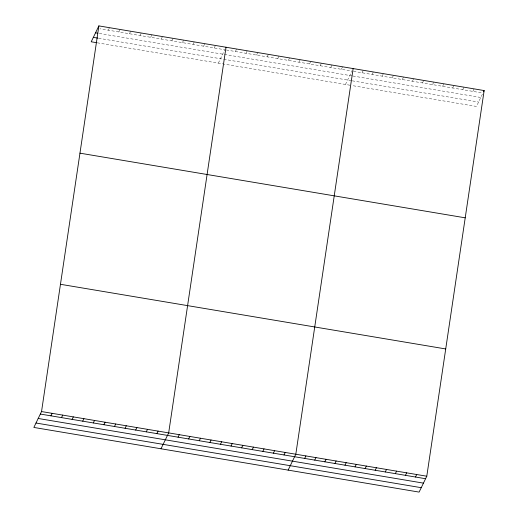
<?xml version="1.0" encoding="UTF-8"?>
<svg xmlns="http://www.w3.org/2000/svg" width="518" height="518" viewBox="0 0 518 518"><rect width="100%" height="100%" fill="white"/><g stroke="black" fill="none" stroke-linecap="round" stroke-linejoin="round"><path stroke-width="0.39" stroke-dasharray="2.59 1.94" d="M108.268 30.18L109.479 27.681M118.862 31.961L120.072 29.455M129.461 33.735L130.666 31.235M140.054 35.515L141.265 33.01M150.647 37.296L151.858 34.79M161.24 39.07L162.451 36.571M171.834 40.851L173.044 38.345M182.433 42.631L183.644 40.126M193.026 44.406L194.237 41.906M203.619 46.186L204.83 43.68M214.212 47.96L215.423 45.461M218.337 63.125L224.806 49.741L99.942 28.781M235.405 51.522L236.616 49.016M245.998 53.296L247.209 50.796M256.591 55.076L257.802 52.571M267.184 56.85L268.395 54.351M277.784 58.631L278.988 56.125M288.377 60.412L289.588 57.906M298.97 62.186L300.181 59.687M309.563 63.967L310.774 61.461M320.156 65.747L321.367 63.241M330.756 67.521L331.967 65.015M341.349 69.302L342.56 66.796M345.474 84.46L351.677 71.633M362.017 72.773L363.228 70.267M372.092 74.462L373.303 71.957M382.167 76.152L383.378 73.647M392.249 77.842L393.453 75.337M402.324 79.532L403.535 77.033M412.399 81.222L413.61 78.723M422.474 82.919L423.685 80.413M432.549 84.609L433.76 82.103M442.625 86.299L443.835 83.793M452.7 87.989L453.91 85.483M462.775 89.679L463.986 87.179M472.85 91.369L474.061 88.869M482.394 94.166L476.463 106.443L351.677 85.502M226.321 49.993L351.942 71.076M353.49 71.342L482.931 93.065M99.326 33.456L352.13 75.887M352.907 76.016L480.795 97.481M98.64 38.261L351.482 80.698M352.259 80.827L478.593 102.027M97.261 42.8L350.9 85.373"/><path stroke-width="0.78" d="M41.537 411.557L98.886 25.9L484.142 90.559L426.793 476.217L419.114 492.1L33.858 427.441L41.537 411.557L426.793 476.217M226.016 47.235L168.674 432.893L160.994 448.776M353.153 68.577L295.81 454.228L288.131 470.117M98.886 25.9L91.207 41.783L96.503 42.677M50.926 415.837L52.137 413.332M61.519 417.618L62.73 415.112M72.112 419.392L73.323 416.893M82.705 421.173L83.916 418.667M93.305 422.947L94.516 420.448M103.898 424.728L105.109 422.222M114.491 426.508L115.702 424.002M125.084 428.282L126.295 425.783M135.684 430.063L136.888 427.557M146.277 431.844L147.488 429.338M156.87 433.618L158.081 431.112M178.056 437.173L179.267 434.673M188.656 438.953L189.86 436.447M199.249 440.734L200.46 438.228M209.842 442.508L211.053 440.009M220.435 444.289L221.646 441.783M231.028 446.063L232.239 443.563M241.628 447.843L242.838 445.338M252.221 449.624L253.431 447.118M262.814 451.398L264.025 448.899M273.407 453.179L274.618 450.673M284.006 454.953L285.211 452.454M304.675 458.424L305.885 455.924M483.534 91.809L484.142 90.559M314.75 460.113L315.961 457.614M324.825 461.81L326.036 459.304M334.9 463.5L336.111 460.994M344.975 465.19L346.186 462.684M355.05 466.88L356.261 464.374M365.132 468.57L366.336 466.07M375.207 470.26L376.418 467.76M385.282 471.956L386.493 469.45M395.357 473.646L396.568 471.14M405.432 475.336L406.643 472.83M415.507 477.026L416.718 474.52M95.539 32.822L97.811 33.204M93.337 37.367L97.883 38.131M79.96 153.166L465.216 217.825M60.464 284.291L445.72 348.951M40.333 414.057L425.582 478.716M38.196 418.473L423.452 483.132M35.995 423.025L421.251 487.684"/></g></svg>
